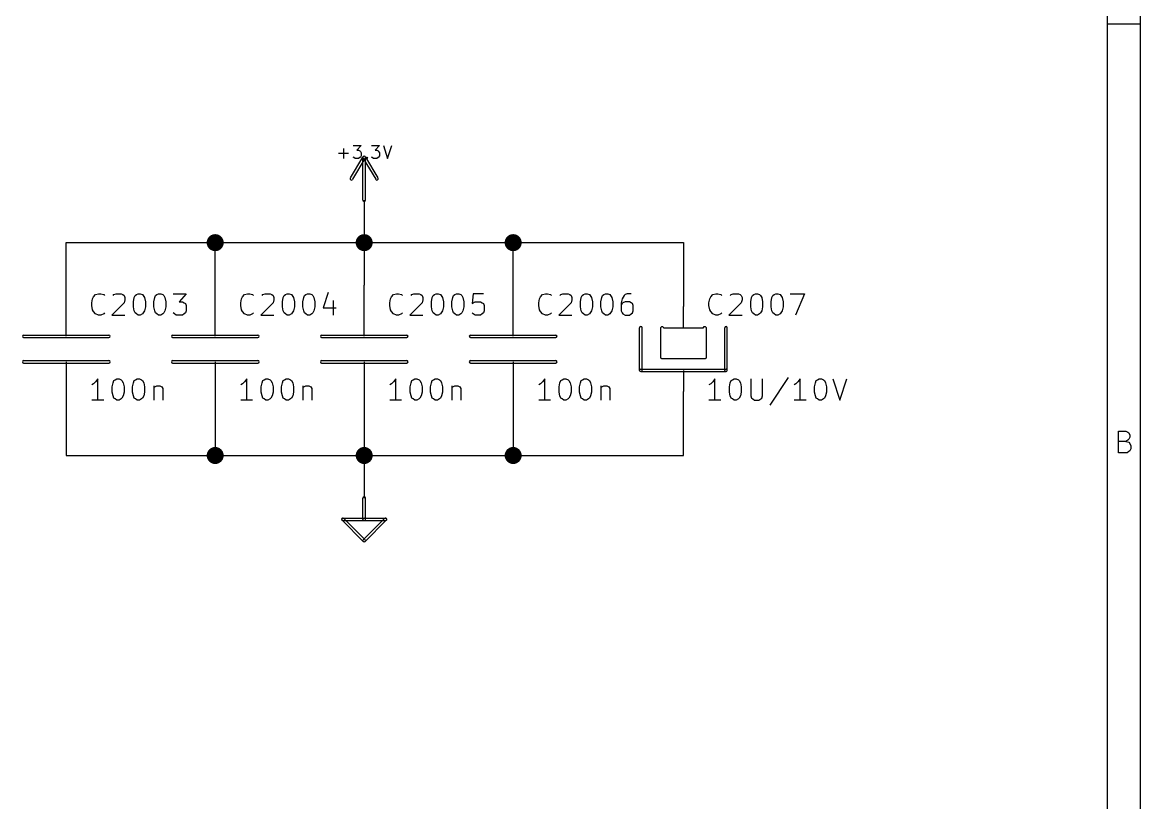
# Model space of a CAD drawing. Extents: x 10 to 287, y -200 to -10.
# Drawn here: x 220.3 to 287, y -106.4 to -59.9 of the extents above; entities that cross this region are included whole.
import ezdxf

# ---------------------------------------------------------------- set-up
doc = ezdxf.new("R2010")
doc.units = 0
doc.header["$MEASUREMENT"] = 0

msp = doc.modelspace()

# ---------------------------------------------------------------- linework, layer by layer
at = {"layer": 'Cyan 2'}
for p, q in [((240.005, -67.2338), (240.487, -67.2338)), ((240.487, -67.2338), (240.233, -67.5132)), ((241.097, -67.2338), (241.579, -67.2338)), ((241.579, -67.2338), (241.325, -67.5132)), ((241.808, -67.2338), (242.062, -67.9958)), ((242.062, -67.9958), (242.316, -67.2338)), ((239.141, -67.691), (239.725, -67.691)), ((239.446, -67.9958), (239.446, -67.4116)), ((240.055, -67.945), (240.005, -67.9196)), ((240.132, -67.9958), (240.055, -67.945)), ((240.335, -67.9958), (240.132, -67.9958)), ((240.233, -67.5132), (240.335, -67.5132)), ((240.335, -67.5132), (240.411, -67.5386)), ((240.411, -67.945), (240.335, -67.9958)), ((240.411, -67.5386), (240.436, -67.5894)), ((240.436, -67.9196), (240.411, -67.945)), ((240.436, -67.5894), (240.487, -67.6656)), ((240.487, -67.8434), (240.436, -67.9196)), ((240.487, -67.6656), (240.487, -67.8434)), ((240.792, -67.945), (240.817, -67.9196)), ((240.817, -67.9958), (240.792, -67.945)), ((240.817, -67.9196), (240.868, -67.945)), ((240.817, -67.9196), (240.817, -67.9958)), ((240.868, -67.945), (240.817, -67.9958)), ((241.148, -67.945), (241.097, -67.9196)), ((241.224, -67.9958), (241.148, -67.945)), ((241.427, -67.9958), (241.224, -67.9958)), ((241.325, -67.5132), (241.427, -67.5132)), ((241.427, -67.5132), (241.503, -67.5386)), ((241.503, -67.945), (241.427, -67.9958)), ((241.503, -67.5386), (241.529, -67.5894)), ((241.529, -67.9196), (241.503, -67.945)), ((241.529, -67.5894), (241.579, -67.6656)), ((241.579, -67.8434), (241.529, -67.9196)), ((241.579, -67.6656), (241.579, -67.8434)), ((238.506, -75.9968), (238.227, -76.9112)), ((224.409, -76.6064), (224.46, -76.3778)), ((224.409, -76.7842), (224.409, -76.6064)), ((224.46, -76.3778), (224.511, -76.2508)), ((224.511, -76.2508), (224.638, -76.1238)), ((224.638, -76.1238), (224.815, -76.073)), ((224.815, -76.073), (224.942, -76.073)), ((224.942, -76.073), (225.12, -76.1238)), ((225.12, -76.1238), (225.171, -76.1746)), ((226.339, -76.6064), (225.603, -77.343)), ((225.679, -76.1746), (225.73, -76.1238)), ((225.73, -76.1238), (225.857, -76.073)), ((225.857, -76.073), (226.162, -76.073)), ((226.162, -76.073), (226.263, -76.1238)), ((226.263, -76.1238), (226.339, -76.1746)), ((226.339, -76.1746), (226.39, -76.3016)), ((226.39, -76.4286), (226.339, -76.6064)), ((226.39, -76.3016), (226.39, -76.4286)), ((226.898, -76.5556), (226.949, -76.3016)), ((226.898, -76.8604), (226.898, -76.5556)), ((226.949, -76.3016), (227, -76.1746)), ((227, -76.1746), (227.076, -76.1238)), ((227.076, -76.1238), (227.178, -76.073)), ((227.178, -76.073), (227.305, -76.073)), ((227.305, -76.073), (227.432, -76.1238)), ((227.432, -76.1238), (227.482, -76.1746)), ((227.482, -76.1746), (227.559, -76.3016)), ((227.559, -76.3016), (227.609, -76.5556)), ((227.609, -76.5556), (227.609, -76.8604)), ((228.117, -76.5556), (228.168, -76.3016)), ((228.117, -76.8604), (228.117, -76.5556)), ((228.168, -76.3016), (228.219, -76.1746)), ((228.219, -76.1746), (228.295, -76.1238)), ((228.295, -76.1238), (228.397, -76.073)), ((228.397, -76.073), (228.524, -76.073)), ((228.524, -76.073), (228.651, -76.1238)), ((228.651, -76.1238), (228.702, -76.1746)), ((228.702, -76.1746), (228.778, -76.3016)), ((228.778, -76.3016), (228.829, -76.5556)), ((228.829, -76.5556), (228.829, -76.8604)), ((229.26, -76.073), (230.048, -76.073)), ((230.048, -76.073), (229.616, -76.5556)), ((229.616, -76.5556), (229.819, -76.5556)), ((229.819, -76.5556), (229.921, -76.6064)), ((229.921, -76.6064), (229.997, -76.6572)), ((229.997, -76.6572), (230.048, -76.7842)), ((233.299, -76.6064), (233.35, -76.3778)), ((233.299, -76.7842), (233.299, -76.6064)), ((233.35, -76.3778), (233.401, -76.2508)), ((233.401, -76.2508), (233.528, -76.1238)), ((233.528, -76.1238), (233.705, -76.073)), ((233.705, -76.073), (233.832, -76.073)), ((233.832, -76.073), (234.01, -76.1238)), ((234.01, -76.1238), (234.061, -76.1746)), ((235.229, -76.6064), (234.493, -77.343)), ((234.569, -76.1746), (234.62, -76.1238)), ((234.62, -76.1238), (234.747, -76.073)), ((234.747, -76.073), (235.052, -76.073)), ((235.052, -76.073), (235.153, -76.1238)), ((235.153, -76.1238), (235.229, -76.1746)), ((235.229, -76.1746), (235.28, -76.3016)), ((235.28, -76.4286), (235.229, -76.6064)), ((235.28, -76.3016), (235.28, -76.4286)), ((235.788, -76.5556), (235.839, -76.3016)), ((235.788, -76.8604), (235.788, -76.5556)), ((235.839, -76.3016), (235.89, -76.1746)), ((235.89, -76.1746), (235.966, -76.1238)), ((235.966, -76.1238), (236.068, -76.073)), ((236.068, -76.073), (236.195, -76.073)), ((236.195, -76.073), (236.322, -76.1238)), ((236.322, -76.1238), (236.372, -76.1746)), ((236.372, -76.1746), (236.449, -76.3016)), ((236.449, -76.3016), (236.499, -76.5556)), ((236.499, -76.5556), (236.499, -76.8604)), ((237.007, -76.5556), (237.058, -76.3016)), ((237.007, -76.8604), (237.007, -76.5556)), ((237.058, -76.3016), (237.109, -76.1746)), ((237.109, -76.1746), (237.185, -76.1238)), ((237.185, -76.1238), (237.287, -76.073)), ((237.287, -76.073), (237.414, -76.073)), ((237.414, -76.073), (237.541, -76.1238)), ((237.541, -76.1238), (237.592, -76.1746)), ((237.592, -76.1746), (237.668, -76.3016)), ((237.668, -76.3016), (237.719, -76.5556)), ((237.719, -76.5556), (237.719, -76.8604)), ((238.811, -76.4794), (238.811, -77.343)), ((242.189, -76.6064), (242.24, -76.3778)), ((242.189, -76.7842), (242.189, -76.6064)), ((242.24, -76.3778), (242.291, -76.2508)), ((242.291, -76.2508), (242.418, -76.1238)), ((242.418, -76.1238), (242.595, -76.073)), ((242.595, -76.073), (242.722, -76.073)), ((242.722, -76.073), (242.9, -76.1238)), ((242.9, -76.1238), (242.951, -76.1746)), ((244.119, -76.6064), (243.383, -77.343)), ((243.459, -76.1746), (243.51, -76.1238)), ((243.51, -76.1238), (243.637, -76.073)), ((243.637, -76.073), (243.942, -76.073)), ((243.942, -76.073), (244.043, -76.1238)), ((244.043, -76.1238), (244.119, -76.1746)), ((244.119, -76.1746), (244.17, -76.3016)), ((244.17, -76.4286), (244.119, -76.6064)), ((244.17, -76.3016), (244.17, -76.4286)), ((244.678, -76.5556), (244.729, -76.3016)), ((244.678, -76.8604), (244.678, -76.5556)), ((244.729, -76.3016), (244.78, -76.1746)), ((244.78, -76.1746), (244.856, -76.1238)), ((244.856, -76.1238), (244.958, -76.073)), ((244.958, -76.073), (245.085, -76.073)), ((245.085, -76.073), (245.212, -76.1238)), ((245.212, -76.1238), (245.262, -76.1746)), ((245.262, -76.1746), (245.339, -76.3016)), ((245.339, -76.3016), (245.389, -76.5556)), ((245.389, -76.5556), (245.389, -76.8604)), ((245.897, -76.5556), (245.948, -76.3016)), ((245.897, -76.8604), (245.897, -76.5556)), ((245.948, -76.3016), (245.999, -76.1746)), ((245.999, -76.1746), (246.075, -76.1238)), ((246.075, -76.1238), (246.177, -76.073)), ((246.177, -76.073), (246.304, -76.073)), ((246.304, -76.073), (246.431, -76.1238)), ((246.431, -76.1238), (246.482, -76.1746)), ((246.482, -76.1746), (246.558, -76.3016)), ((246.558, -76.3016), (246.609, -76.5556)), ((246.609, -76.5556), (246.609, -76.8604)), ((247.167, -76.073), (247.117, -76.6572)), ((247.117, -76.6572), (247.167, -76.6064)), ((247.777, -76.073), (247.167, -76.073)), ((247.167, -76.6064), (247.294, -76.5556)), ((247.294, -76.5556), (247.599, -76.5556)), ((247.599, -76.5556), (247.701, -76.6064)), ((247.701, -76.6064), (247.777, -76.6572)), ((247.777, -76.6572), (247.828, -76.7842)), ((251.079, -76.6064), (251.13, -76.3778)), ((251.079, -76.7842), (251.079, -76.6064)), ((251.13, -76.3778), (251.181, -76.2508)), ((251.181, -76.2508), (251.308, -76.1238)), ((251.308, -76.1238), (251.485, -76.073)), ((251.485, -76.073), (251.612, -76.073)), ((251.612, -76.073), (251.79, -76.1238)), ((251.79, -76.1238), (251.841, -76.1746)), ((253.009, -76.6064), (252.273, -77.343)), ((252.349, -76.1746), (252.4, -76.1238)), ((252.4, -76.1238), (252.527, -76.073)), ((252.527, -76.073), (252.832, -76.073)), ((252.832, -76.073), (252.933, -76.1238)), ((252.933, -76.1238), (253.009, -76.1746)), ((253.009, -76.1746), (253.06, -76.3016)), ((253.06, -76.4286), (253.009, -76.6064)), ((253.06, -76.3016), (253.06, -76.4286)), ((253.568, -76.5556), (253.619, -76.3016)), ((253.568, -76.8604), (253.568, -76.5556)), ((253.619, -76.3016), (253.67, -76.1746)), ((253.67, -76.1746), (253.746, -76.1238)), ((253.746, -76.1238), (253.848, -76.073)), ((253.848, -76.073), (253.975, -76.073)), ((253.975, -76.073), (254.102, -76.1238)), ((254.102, -76.1238), (254.152, -76.1746)), ((254.152, -76.1746), (254.229, -76.3016)), ((254.229, -76.3016), (254.279, -76.5556)), ((254.279, -76.5556), (254.279, -76.8604)), ((254.787, -76.5556), (254.838, -76.3016)), ((254.787, -76.8604), (254.787, -76.5556)), ((254.838, -76.3016), (254.889, -76.1746)), ((254.889, -76.1746), (254.965, -76.1238)), ((254.965, -76.1238), (255.067, -76.073)), ((255.067, -76.073), (255.194, -76.073)), ((255.194, -76.073), (255.321, -76.1238)), ((255.321, -76.1238), (255.372, -76.1746)), ((255.372, -76.1746), (255.448, -76.3016)), ((255.448, -76.3016), (255.499, -76.5556)), ((255.499, -76.5556), (255.499, -76.8604)), ((256.057, -76.3778), (256.007, -76.6064)), ((256.007, -76.6064), (256.007, -77.089)), ((256.057, -76.6572), (256.007, -76.7842)), ((256.184, -76.1746), (256.057, -76.3778)), ((256.108, -76.6064), (256.057, -76.6572)), ((256.235, -76.5556), (256.108, -76.6064)), ((256.235, -76.1238), (256.184, -76.1746)), ((256.362, -76.073), (256.235, -76.1238)), ((256.489, -76.5556), (256.235, -76.5556)), ((256.591, -76.073), (256.362, -76.073)), ((256.591, -76.6064), (256.489, -76.5556)), ((256.667, -76.6572), (256.591, -76.6064)), ((256.718, -76.7842), (256.667, -76.6572)), ((261.239, -76.6064), (261.29, -76.3778)), ((261.239, -76.7842), (261.239, -76.6064)), ((261.29, -76.3778), (261.341, -76.2508)), ((261.341, -76.2508), (261.468, -76.1238)), ((261.468, -76.1238), (261.645, -76.073)), ((261.645, -76.073), (261.772, -76.073)), ((261.772, -76.073), (261.95, -76.1238)), ((261.95, -76.1238), (262.001, -76.1746)), ((263.169, -76.6064), (262.433, -77.343)), ((262.509, -76.1746), (262.56, -76.1238)), ((262.56, -76.1238), (262.687, -76.073)), ((262.687, -76.073), (262.992, -76.073)), ((262.992, -76.073), (263.093, -76.1238)), ((263.093, -76.1238), (263.169, -76.1746)), ((263.169, -76.1746), (263.22, -76.3016)), ((263.22, -76.4286), (263.169, -76.6064)), ((263.22, -76.3016), (263.22, -76.4286)), ((263.728, -76.5556), (263.779, -76.3016)), ((263.728, -76.8604), (263.728, -76.5556)), ((263.779, -76.3016), (263.83, -76.1746)), ((263.83, -76.1746), (263.906, -76.1238)), ((263.906, -76.1238), (264.008, -76.073)), ((264.008, -76.073), (264.135, -76.073)), ((264.135, -76.073), (264.262, -76.1238)), ((264.262, -76.1238), (264.312, -76.1746)), ((264.312, -76.1746), (264.389, -76.3016)), ((264.389, -76.3016), (264.439, -76.5556)), ((264.439, -76.5556), (264.439, -76.8604)), ((264.947, -76.5556), (264.998, -76.3016)), ((264.947, -76.8604), (264.947, -76.5556)), ((264.998, -76.3016), (265.049, -76.1746)), ((265.049, -76.1746), (265.125, -76.1238)), ((265.125, -76.1238), (265.227, -76.073)), ((265.227, -76.073), (265.354, -76.073)), ((265.354, -76.073), (265.481, -76.1238)), ((265.481, -76.1238), (265.532, -76.1746)), ((265.532, -76.1746), (265.608, -76.3016)), ((265.608, -76.3016), (265.659, -76.5556)), ((265.659, -76.5556), (265.659, -76.8604)), ((266.09, -76.073), (266.929, -76.073)), ((266.929, -76.073), (266.395, -77.343)), ((224.46, -77.0382), (224.409, -76.7842)), ((224.511, -77.1398), (224.46, -77.0382)), ((224.638, -77.2668), (224.511, -77.1398)), ((224.815, -77.343), (224.638, -77.2668)), ((224.942, -77.343), (224.815, -77.343)), ((225.12, -77.2668), (224.942, -77.343)), ((225.171, -77.216), (225.12, -77.2668)), ((225.603, -77.343), (226.39, -77.343)), ((226.949, -77.089), (226.898, -76.8604)), ((227, -77.216), (226.949, -77.089)), ((227.076, -77.2668), (227, -77.216)), ((227.178, -77.343), (227.076, -77.2668)), ((227.305, -77.343), (227.178, -77.343)), ((227.432, -77.2668), (227.305, -77.343)), ((227.482, -77.216), (227.432, -77.2668)), ((227.559, -77.089), (227.482, -77.216)), ((227.609, -76.8604), (227.559, -77.089)), ((228.168, -77.089), (228.117, -76.8604)), ((228.219, -77.216), (228.168, -77.089)), ((228.295, -77.2668), (228.219, -77.216)), ((228.397, -77.343), (228.295, -77.2668)), ((228.524, -77.343), (228.397, -77.343)), ((228.651, -77.2668), (228.524, -77.343)), ((228.702, -77.216), (228.651, -77.2668)), ((228.778, -77.089), (228.702, -77.216)), ((228.829, -76.8604), (228.778, -77.089)), ((229.337, -77.2668), (229.26, -77.216)), ((229.438, -77.343), (229.337, -77.2668)), ((229.819, -77.343), (229.438, -77.343)), ((229.921, -77.2668), (229.819, -77.343)), ((229.997, -77.216), (229.921, -77.2668)), ((230.048, -77.089), (229.997, -77.216)), ((230.048, -76.7842), (230.048, -77.089)), ((233.35, -77.0382), (233.299, -76.7842)), ((233.401, -77.1398), (233.35, -77.0382)), ((233.528, -77.2668), (233.401, -77.1398)), ((233.705, -77.343), (233.528, -77.2668)), ((233.832, -77.343), (233.705, -77.343)), ((234.01, -77.2668), (233.832, -77.343)), ((234.061, -77.216), (234.01, -77.2668)), ((234.493, -77.343), (235.28, -77.343)), ((235.839, -77.089), (235.788, -76.8604)), ((235.89, -77.216), (235.839, -77.089)), ((235.966, -77.2668), (235.89, -77.216)), ((236.068, -77.343), (235.966, -77.2668)), ((236.195, -77.343), (236.068, -77.343)), ((236.322, -77.2668), (236.195, -77.343)), ((236.372, -77.216), (236.322, -77.2668)), ((236.449, -77.089), (236.372, -77.216)), ((236.499, -76.8604), (236.449, -77.089)), ((237.058, -77.089), (237.007, -76.8604)), ((237.109, -77.216), (237.058, -77.089)), ((237.185, -77.2668), (237.109, -77.216)), ((237.287, -77.343), (237.185, -77.2668)), ((237.414, -77.343), (237.287, -77.343)), ((237.541, -77.2668), (237.414, -77.343)), ((237.592, -77.216), (237.541, -77.2668)), ((237.668, -77.089), (237.592, -77.216)), ((237.719, -76.8604), (237.668, -77.089)), ((238.227, -76.9112), (238.989, -76.9112)), ((242.24, -77.0382), (242.189, -76.7842)), ((242.291, -77.1398), (242.24, -77.0382)), ((242.418, -77.2668), (242.291, -77.1398)), ((242.595, -77.343), (242.418, -77.2668)), ((242.722, -77.343), (242.595, -77.343)), ((242.9, -77.2668), (242.722, -77.343)), ((242.951, -77.216), (242.9, -77.2668)), ((243.383, -77.343), (244.17, -77.343)), ((244.729, -77.089), (244.678, -76.8604)), ((244.78, -77.216), (244.729, -77.089)), ((244.856, -77.2668), (244.78, -77.216)), ((244.958, -77.343), (244.856, -77.2668)), ((245.085, -77.343), (244.958, -77.343)), ((245.212, -77.2668), (245.085, -77.343)), ((245.262, -77.216), (245.212, -77.2668)), ((245.339, -77.089), (245.262, -77.216)), ((245.389, -76.8604), (245.339, -77.089)), ((245.948, -77.089), (245.897, -76.8604)), ((245.999, -77.216), (245.948, -77.089)), ((246.075, -77.2668), (245.999, -77.216)), ((246.177, -77.343), (246.075, -77.2668)), ((246.304, -77.343), (246.177, -77.343)), ((246.431, -77.2668), (246.304, -77.343)), ((246.482, -77.216), (246.431, -77.2668)), ((246.558, -77.089), (246.482, -77.216)), ((246.609, -76.8604), (246.558, -77.089)), ((247.167, -77.2668), (247.117, -77.216)), ((247.294, -77.343), (247.167, -77.2668)), ((247.599, -77.343), (247.294, -77.343)), ((247.701, -77.2668), (247.599, -77.343)), ((247.777, -77.216), (247.701, -77.2668)), ((247.828, -77.089), (247.777, -77.216)), ((247.828, -76.7842), (247.828, -77.089)), ((251.13, -77.0382), (251.079, -76.7842)), ((251.181, -77.1398), (251.13, -77.0382)), ((251.308, -77.2668), (251.181, -77.1398)), ((251.485, -77.343), (251.308, -77.2668)), ((251.612, -77.343), (251.485, -77.343)), ((251.79, -77.2668), (251.612, -77.343)), ((251.841, -77.216), (251.79, -77.2668)), ((252.273, -77.343), (253.06, -77.343)), ((253.619, -77.089), (253.568, -76.8604)), ((253.67, -77.216), (253.619, -77.089)), ((253.746, -77.2668), (253.67, -77.216)), ((253.848, -77.343), (253.746, -77.2668)), ((253.975, -77.343), (253.848, -77.343)), ((254.102, -77.2668), (253.975, -77.343)), ((254.152, -77.216), (254.102, -77.2668)), ((254.229, -77.089), (254.152, -77.216)), ((254.279, -76.8604), (254.229, -77.089)), ((254.838, -77.089), (254.787, -76.8604)), ((254.889, -77.216), (254.838, -77.089)), ((254.965, -77.2668), (254.889, -77.216)), ((255.067, -77.343), (254.965, -77.2668)), ((255.194, -77.343), (255.067, -77.343)), ((255.321, -77.2668), (255.194, -77.343)), ((255.372, -77.216), (255.321, -77.2668)), ((255.448, -77.089), (255.372, -77.216)), ((255.499, -76.8604), (255.448, -77.089)), ((256.007, -77.089), (256.057, -77.216)), ((256.057, -77.216), (256.108, -77.2668)), ((256.108, -77.2668), (256.235, -77.343)), ((256.235, -77.343), (256.489, -77.343)), ((256.489, -77.343), (256.591, -77.2668)), ((256.591, -77.2668), (256.667, -77.216)), ((256.667, -77.216), (256.718, -77.089)), ((256.718, -77.089), (256.718, -76.7842)), ((261.29, -77.0382), (261.239, -76.7842)), ((261.341, -77.1398), (261.29, -77.0382)), ((261.468, -77.2668), (261.341, -77.1398)), ((261.645, -77.343), (261.468, -77.2668)), ((261.772, -77.343), (261.645, -77.343)), ((261.95, -77.2668), (261.772, -77.343)), ((262.001, -77.216), (261.95, -77.2668)), ((262.433, -77.343), (263.22, -77.343)), ((263.779, -77.089), (263.728, -76.8604)), ((263.83, -77.216), (263.779, -77.089)), ((263.906, -77.2668), (263.83, -77.216)), ((264.008, -77.343), (263.906, -77.2668)), ((264.135, -77.343), (264.008, -77.343)), ((264.262, -77.2668), (264.135, -77.343)), ((264.312, -77.216), (264.262, -77.2668)), ((264.389, -77.089), (264.312, -77.216)), ((264.439, -76.8604), (264.389, -77.089)), ((264.998, -77.089), (264.947, -76.8604)), ((265.049, -77.216), (264.998, -77.089)), ((265.125, -77.2668), (265.049, -77.216)), ((265.227, -77.343), (265.125, -77.2668)), ((265.354, -77.343), (265.227, -77.343)), ((265.481, -77.2668), (265.354, -77.343)), ((265.532, -77.216), (265.481, -77.2668)), ((265.608, -77.089), (265.532, -77.216)), ((265.659, -76.8604), (265.608, -77.089)), ((224.638, -81.3308), (224.511, -81.4578)), ((224.765, -81.153), (224.638, -81.3308)), ((224.765, -82.423), (224.765, -81.153)), ((225.628, -81.6356), (225.679, -81.3816)), ((225.679, -81.3816), (225.73, -81.2546)), ((225.73, -81.2546), (225.806, -81.2038)), ((225.806, -81.2038), (225.908, -81.153)), ((225.908, -81.153), (226.035, -81.153)), ((226.035, -81.153), (226.162, -81.2038)), ((226.162, -81.2038), (226.212, -81.2546)), ((226.212, -81.2546), (226.289, -81.3816)), ((226.289, -81.3816), (226.339, -81.6356)), ((226.847, -81.6356), (226.898, -81.3816)), ((226.898, -81.3816), (226.949, -81.2546)), ((226.949, -81.2546), (227.025, -81.2038)), ((227.025, -81.2038), (227.127, -81.153)), ((227.127, -81.153), (227.254, -81.153)), ((227.254, -81.153), (227.381, -81.2038)), ((227.381, -81.2038), (227.432, -81.2546)), ((227.432, -81.2546), (227.508, -81.3816)), ((227.508, -81.3816), (227.559, -81.6356)), ((233.528, -81.3308), (233.401, -81.4578)), ((233.655, -81.153), (233.528, -81.3308)), ((233.655, -82.423), (233.655, -81.153)), ((234.518, -81.6356), (234.569, -81.3816)), ((234.569, -81.3816), (234.62, -81.2546)), ((234.62, -81.2546), (234.696, -81.2038)), ((234.696, -81.2038), (234.798, -81.153)), ((234.798, -81.153), (234.925, -81.153)), ((234.925, -81.153), (235.052, -81.2038)), ((235.052, -81.2038), (235.102, -81.2546)), ((235.102, -81.2546), (235.179, -81.3816)), ((235.179, -81.3816), (235.229, -81.6356)), ((235.737, -81.6356), (235.788, -81.3816)), ((235.788, -81.3816), (235.839, -81.2546)), ((235.839, -81.2546), (235.915, -81.2038)), ((235.915, -81.2038), (236.017, -81.153)), ((236.017, -81.153), (236.144, -81.153)), ((236.144, -81.153), (236.271, -81.2038)), ((236.271, -81.2038), (236.322, -81.2546)), ((236.322, -81.2546), (236.398, -81.3816)), ((236.398, -81.3816), (236.449, -81.6356)), ((242.418, -81.3308), (242.291, -81.4578)), ((242.545, -81.153), (242.418, -81.3308)), ((242.545, -82.423), (242.545, -81.153)), ((243.408, -81.6356), (243.459, -81.3816)), ((243.459, -81.3816), (243.51, -81.2546)), ((243.51, -81.2546), (243.586, -81.2038)), ((243.586, -81.2038), (243.688, -81.153)), ((243.688, -81.153), (243.815, -81.153)), ((243.815, -81.153), (243.942, -81.2038)), ((243.942, -81.2038), (243.992, -81.2546)), ((243.992, -81.2546), (244.069, -81.3816)), ((244.069, -81.3816), (244.119, -81.6356)), ((244.627, -81.6356), (244.678, -81.3816)), ((244.678, -81.3816), (244.729, -81.2546)), ((244.729, -81.2546), (244.805, -81.2038)), ((244.805, -81.2038), (244.907, -81.153)), ((244.907, -81.153), (245.034, -81.153)), ((245.034, -81.153), (245.161, -81.2038)), ((245.161, -81.2038), (245.212, -81.2546)), ((245.212, -81.2546), (245.288, -81.3816)), ((245.288, -81.3816), (245.339, -81.6356)), ((251.308, -81.3308), (251.181, -81.4578)), ((251.435, -81.153), (251.308, -81.3308)), ((251.435, -82.423), (251.435, -81.153)), ((252.298, -81.6356), (252.349, -81.3816)), ((252.349, -81.3816), (252.4, -81.2546)), ((252.4, -81.2546), (252.476, -81.2038)), ((252.476, -81.2038), (252.578, -81.153)), ((252.578, -81.153), (252.705, -81.153)), ((252.705, -81.153), (252.832, -81.2038)), ((252.832, -81.2038), (252.882, -81.2546)), ((252.882, -81.2546), (252.959, -81.3816)), ((252.959, -81.3816), (253.009, -81.6356)), ((253.517, -81.6356), (253.568, -81.3816)), ((253.568, -81.3816), (253.619, -81.2546)), ((253.619, -81.2546), (253.695, -81.2038)), ((253.695, -81.2038), (253.797, -81.153)), ((253.797, -81.153), (253.924, -81.153)), ((253.924, -81.153), (254.051, -81.2038)), ((254.051, -81.2038), (254.102, -81.2546)), ((254.102, -81.2546), (254.178, -81.3816)), ((254.178, -81.3816), (254.229, -81.6356)), ((261.468, -81.3308), (261.341, -81.4578)), ((261.595, -81.153), (261.468, -81.3308)), ((261.595, -82.423), (261.595, -81.153)), ((262.458, -81.6356), (262.509, -81.3816)), ((262.509, -81.3816), (262.56, -81.2546)), ((262.56, -81.2546), (262.636, -81.2038)), ((262.636, -81.2038), (262.738, -81.153)), ((262.738, -81.153), (262.865, -81.153)), ((262.865, -81.153), (262.992, -81.2038)), ((262.992, -81.2038), (263.042, -81.2546)), ((263.042, -81.2546), (263.119, -81.3816)), ((263.119, -81.3816), (263.169, -81.6356)), ((263.728, -81.153), (263.728, -82.169)), ((264.439, -82.169), (264.439, -81.153)), ((265.963, -81.0768), (264.871, -82.7278)), ((266.548, -81.3308), (266.421, -81.4578)), ((266.675, -81.153), (266.548, -81.3308)), ((266.675, -82.423), (266.675, -81.153)), ((267.538, -81.6356), (267.589, -81.3816)), ((267.589, -81.3816), (267.64, -81.2546)), ((267.64, -81.2546), (267.716, -81.2038)), ((267.716, -81.2038), (267.818, -81.153)), ((267.818, -81.153), (267.945, -81.153)), ((267.945, -81.153), (268.072, -81.2038)), ((268.072, -81.2038), (268.122, -81.2546)), ((268.122, -81.2546), (268.199, -81.3816)), ((268.199, -81.3816), (268.249, -81.6356)), ((268.63, -81.153), (269.037, -82.423)), ((269.037, -82.423), (269.469, -81.153)), ((224.511, -81.4578), (224.409, -81.5086)), ((225.628, -81.9404), (225.628, -81.6356)), ((225.679, -82.169), (225.628, -81.9404)), ((226.339, -81.9404), (226.289, -82.169)), ((226.339, -81.6356), (226.339, -81.9404)), ((226.847, -81.9404), (226.847, -81.6356)), ((226.898, -82.169), (226.847, -81.9404)), ((227.559, -81.9404), (227.508, -82.169)), ((227.559, -81.6356), (227.559, -81.9404)), ((228.117, -81.5594), (228.117, -82.423)), ((228.117, -81.6864), (228.168, -81.6356)), ((228.168, -81.6356), (228.295, -81.5594)), ((228.295, -81.5594), (228.473, -81.5594)), ((228.473, -81.5594), (228.6, -81.6356)), ((228.6, -81.6356), (228.651, -81.7372)), ((228.651, -81.7372), (228.651, -82.423)), ((233.401, -81.4578), (233.299, -81.5086)), ((234.518, -81.9404), (234.518, -81.6356)), ((234.569, -82.169), (234.518, -81.9404)), ((235.229, -81.9404), (235.179, -82.169)), ((235.229, -81.6356), (235.229, -81.9404)), ((235.737, -81.9404), (235.737, -81.6356)), ((235.788, -82.169), (235.737, -81.9404)), ((236.449, -81.9404), (236.398, -82.169)), ((236.449, -81.6356), (236.449, -81.9404)), ((237.007, -81.5594), (237.007, -82.423)), ((237.007, -81.6864), (237.058, -81.6356)), ((237.058, -81.6356), (237.185, -81.5594)), ((237.185, -81.5594), (237.363, -81.5594)), ((237.363, -81.5594), (237.49, -81.6356)), ((237.49, -81.6356), (237.541, -81.7372)), ((237.541, -81.7372), (237.541, -82.423)), ((242.291, -81.4578), (242.189, -81.5086)), ((243.408, -81.9404), (243.408, -81.6356)), ((243.459, -82.169), (243.408, -81.9404)), ((244.119, -81.9404), (244.069, -82.169)), ((244.119, -81.6356), (244.119, -81.9404)), ((244.627, -81.9404), (244.627, -81.6356)), ((244.678, -82.169), (244.627, -81.9404)), ((245.339, -81.9404), (245.288, -82.169)), ((245.339, -81.6356), (245.339, -81.9404)), ((245.897, -81.5594), (245.897, -82.423)), ((245.897, -81.6864), (245.948, -81.6356)), ((245.948, -81.6356), (246.075, -81.5594)), ((246.075, -81.5594), (246.253, -81.5594)), ((246.253, -81.5594), (246.38, -81.6356)), ((246.38, -81.6356), (246.431, -81.7372)), ((246.431, -81.7372), (246.431, -82.423)), ((251.181, -81.4578), (251.079, -81.5086)), ((252.298, -81.9404), (252.298, -81.6356)), ((252.349, -82.169), (252.298, -81.9404)), ((253.009, -81.9404), (252.959, -82.169)), ((253.009, -81.6356), (253.009, -81.9404)), ((253.517, -81.9404), (253.517, -81.6356)), ((253.568, -82.169), (253.517, -81.9404)), ((254.229, -81.9404), (254.178, -82.169)), ((254.229, -81.6356), (254.229, -81.9404)), ((254.787, -81.5594), (254.787, -82.423)), ((254.787, -81.6864), (254.838, -81.6356)), ((254.838, -81.6356), (254.965, -81.5594)), ((254.965, -81.5594), (255.143, -81.5594)), ((255.143, -81.5594), (255.27, -81.6356)), ((255.27, -81.6356), (255.321, -81.7372)), ((255.321, -81.7372), (255.321, -82.423)), ((261.341, -81.4578), (261.239, -81.5086)), ((262.458, -81.9404), (262.458, -81.6356)), ((262.509, -82.169), (262.458, -81.9404)), ((263.169, -81.9404), (263.119, -82.169)), ((263.169, -81.6356), (263.169, -81.9404)), ((266.421, -81.4578), (266.319, -81.5086)), ((267.538, -81.9404), (267.538, -81.6356)), ((267.589, -82.169), (267.538, -81.9404)), ((268.249, -81.9404), (268.199, -82.169)), ((268.249, -81.6356), (268.249, -81.9404)), ((225.12, -82.423), (224.409, -82.423)), ((225.73, -82.296), (225.679, -82.169)), ((225.806, -82.3468), (225.73, -82.296)), ((225.908, -82.423), (225.806, -82.3468)), ((226.035, -82.423), (225.908, -82.423)), ((226.162, -82.3468), (226.035, -82.423)), ((226.212, -82.296), (226.162, -82.3468)), ((226.289, -82.169), (226.212, -82.296)), ((226.949, -82.296), (226.898, -82.169)), ((227.025, -82.3468), (226.949, -82.296)), ((227.127, -82.423), (227.025, -82.3468)), ((227.254, -82.423), (227.127, -82.423)), ((227.381, -82.3468), (227.254, -82.423)), ((227.432, -82.296), (227.381, -82.3468)), ((227.508, -82.169), (227.432, -82.296)), ((234.01, -82.423), (233.299, -82.423)), ((234.62, -82.296), (234.569, -82.169)), ((234.696, -82.3468), (234.62, -82.296)), ((234.798, -82.423), (234.696, -82.3468)), ((234.925, -82.423), (234.798, -82.423)), ((235.052, -82.3468), (234.925, -82.423)), ((235.102, -82.296), (235.052, -82.3468)), ((235.179, -82.169), (235.102, -82.296)), ((235.839, -82.296), (235.788, -82.169)), ((235.915, -82.3468), (235.839, -82.296)), ((236.017, -82.423), (235.915, -82.3468)), ((236.144, -82.423), (236.017, -82.423)), ((236.271, -82.3468), (236.144, -82.423)), ((236.322, -82.296), (236.271, -82.3468)), ((236.398, -82.169), (236.322, -82.296)), ((242.9, -82.423), (242.189, -82.423)), ((243.51, -82.296), (243.459, -82.169)), ((243.586, -82.3468), (243.51, -82.296)), ((243.688, -82.423), (243.586, -82.3468)), ((243.815, -82.423), (243.688, -82.423)), ((243.942, -82.3468), (243.815, -82.423)), ((243.992, -82.296), (243.942, -82.3468)), ((244.069, -82.169), (243.992, -82.296)), ((244.729, -82.296), (244.678, -82.169)), ((244.805, -82.3468), (244.729, -82.296)), ((244.907, -82.423), (244.805, -82.3468)), ((245.034, -82.423), (244.907, -82.423)), ((245.161, -82.3468), (245.034, -82.423)), ((245.212, -82.296), (245.161, -82.3468)), ((245.288, -82.169), (245.212, -82.296)), ((251.79, -82.423), (251.079, -82.423)), ((252.4, -82.296), (252.349, -82.169)), ((252.476, -82.3468), (252.4, -82.296)), ((252.578, -82.423), (252.476, -82.3468)), ((252.705, -82.423), (252.578, -82.423)), ((252.832, -82.3468), (252.705, -82.423)), ((252.882, -82.296), (252.832, -82.3468)), ((252.959, -82.169), (252.882, -82.296)), ((253.619, -82.296), (253.568, -82.169)), ((253.695, -82.3468), (253.619, -82.296)), ((253.797, -82.423), (253.695, -82.3468)), ((253.924, -82.423), (253.797, -82.423)), ((254.051, -82.3468), (253.924, -82.423)), ((254.102, -82.296), (254.051, -82.3468)), ((254.178, -82.169), (254.102, -82.296)), ((261.95, -82.423), (261.239, -82.423)), ((262.56, -82.296), (262.509, -82.169)), ((262.636, -82.3468), (262.56, -82.296)), ((262.738, -82.423), (262.636, -82.3468)), ((262.865, -82.423), (262.738, -82.423)), ((262.992, -82.3468), (262.865, -82.423)), ((263.042, -82.296), (262.992, -82.3468)), ((263.119, -82.169), (263.042, -82.296)), ((263.728, -82.169), (263.779, -82.296)), ((263.779, -82.296), (263.855, -82.3468)), ((263.855, -82.3468), (263.957, -82.423)), ((263.957, -82.423), (264.211, -82.423)), ((264.211, -82.423), (264.338, -82.3468)), ((264.338, -82.3468), (264.389, -82.296)), ((264.389, -82.296), (264.439, -82.169)), ((267.03, -82.423), (266.319, -82.423)), ((267.64, -82.296), (267.589, -82.169)), ((267.716, -82.3468), (267.64, -82.296)), ((267.818, -82.423), (267.716, -82.3468)), ((267.945, -82.423), (267.818, -82.423)), ((268.072, -82.3468), (267.945, -82.423)), ((268.122, -82.296), (268.072, -82.3468)), ((268.199, -82.169), (268.122, -82.296))]:
    msp.add_line(p, q, dxfattribs=at)
at = {"layer": 'Green 2'}
for p, q in [((240.665, -70.485), (240.665, -75.565)), ((222.885, -75.565), (222.885, -73.025)), ((222.885, -73.025), (259.715, -73.025)), ((231.775, -75.565), (231.775, -73.025)), ((249.555, -75.565), (249.555, -73.025)), ((259.715, -73.025), (259.715, -76.835)), ((259.715, -85.725), (259.715, -81.915)), ((222.885, -83.185), (222.885, -85.725)), ((231.775, -83.185), (231.775, -85.725)), ((240.665, -83.185), (240.665, -88.265)), ((249.555, -83.185), (249.555, -85.725)), ((222.885, -85.725), (259.715, -85.725))]:
    msp.add_line(p, q, dxfattribs=at)
at = {"layer": 'Green 2', "const_width": 0.508}
for points in [[(231.521, -73.025, 1), (232.029, -73.025, 1)], [(240.411, -73.025, 1), (240.919, -73.025, 1)], [(249.301, -73.025, 1), (249.809, -73.025, 1)], [(231.521, -85.725, 1), (232.029, -85.725, 1)], [(240.411, -85.725, 1), (240.919, -85.725, 1)], [(249.301, -85.725, 1), (249.809, -85.725, 1)]]:
    msp.add_lwpolyline(points, format="xyb", close=True, dxfattribs=at)
at = {"layer": 'Red 2'}
for p, q in [((286.995, -200), (286.995, -10.0076)), ((285.013, -198.018), (285.013, -11.9888)), ((286.995, -59.9948), (285.013, -59.9948)), ((239.852, -69.1642), (240.589, -67.9196)), ((239.979, -69.2404), (240.716, -67.9958)), ((240.589, -70.485), (240.589, -67.945)), ((240.614, -67.9958), (241.351, -69.2404)), ((240.741, -67.9196), (241.478, -69.1642)), ((240.741, -70.485), (240.741, -67.945)), ((222.885, -78.613), (222.885, -75.565)), ((231.775, -78.613), (231.775, -75.565)), ((240.665, -78.613), (240.665, -75.565)), ((249.555, -78.613), (249.555, -75.565)), ((259.715, -78.105), (259.715, -76.835)), ((258.369, -78.0796), (258.42, -78.0288)), ((258.42, -78.0288), (258.47, -78.0288)), ((258.47, -78.0288), (258.521, -78.0796)), ((260.909, -78.0796), (260.96, -78.0288)), ((260.96, -78.0288), (261.01, -78.0288)), ((261.01, -78.0288), (261.061, -78.0796)), ((220.345, -78.5368), (225.425, -78.5368)), ((220.345, -78.6892), (225.425, -78.6892)), ((229.235, -78.5368), (234.315, -78.5368)), ((229.235, -78.6892), (234.315, -78.6892)), ((238.125, -78.5368), (243.205, -78.5368)), ((238.125, -78.6892), (243.205, -78.6892)), ((247.015, -78.5368), (252.095, -78.5368)), ((247.015, -78.6892), (252.095, -78.6892)), ((257.099, -80.645), (257.099, -78.105)), ((257.251, -80.645), (257.251, -78.105)), ((258.369, -79.9084), (258.369, -78.0796)), ((258.521, -78.0796), (258.521, -78.105)), ((258.521, -78.105), (260.909, -78.105)), ((260.909, -78.105), (260.909, -78.0796)), ((261.061, -78.0796), (261.061, -79.9084)), ((262.179, -80.645), (262.179, -78.105)), ((262.331, -80.645), (262.331, -78.105)), ((220.345, -80.0608), (225.425, -80.0608)), ((229.235, -80.0608), (234.315, -80.0608)), ((238.125, -80.0608), (243.205, -80.0608)), ((247.015, -80.0608), (252.095, -80.0608)), ((258.42, -79.9592), (258.369, -79.9084)), ((261.01, -79.9592), (258.42, -79.9592)), ((261.061, -79.9084), (261.01, -79.9592)), ((220.345, -80.2132), (225.425, -80.2132)), ((222.885, -80.137), (222.885, -83.185)), ((229.235, -80.2132), (234.315, -80.2132)), ((231.775, -80.137), (231.775, -83.185)), ((238.125, -80.2132), (243.205, -80.2132)), ((240.665, -80.137), (240.665, -83.185)), ((247.015, -80.2132), (252.095, -80.2132)), ((249.555, -80.137), (249.555, -83.185)), ((257.175, -80.5688), (262.255, -80.5688)), ((257.175, -80.7212), (262.255, -80.7212)), ((259.715, -80.645), (259.715, -81.915)), ((285.674, -85.5726), (285.674, -84.2772)), ((285.674, -84.2772), (286.106, -84.2772)), ((286.106, -84.2772), (286.233, -84.328)), ((286.233, -84.328), (286.283, -84.3788)), ((286.283, -84.3788), (286.36, -84.5058)), ((286.36, -84.6328), (286.283, -84.7598)), ((286.36, -84.5058), (286.36, -84.6328)), ((286.106, -84.8868), (285.674, -84.8868)), ((286.233, -84.8106), (286.106, -84.8868)), ((286.106, -84.8868), (286.283, -84.9376)), ((286.283, -84.7598), (286.233, -84.8106)), ((286.283, -84.9376), (286.36, -85.0138)), ((286.36, -85.0138), (286.41, -85.1408)), ((286.41, -85.3186), (286.36, -85.4456)), ((286.41, -85.1408), (286.41, -85.3186)), ((286.182, -85.5726), (285.674, -85.5726)), ((286.283, -85.4964), (286.182, -85.5726)), ((286.36, -85.4456), (286.283, -85.4964)), ((240.589, -89.535), (240.589, -88.265)), ((240.741, -89.535), (240.741, -88.265)), ((240.614, -90.8558), (239.344, -89.5858)), ((239.395, -89.4588), (240.665, -89.4588)), ((239.395, -89.6112), (240.665, -89.6112)), ((240.716, -90.7542), (239.446, -89.4842)), ((241.884, -89.4842), (240.614, -90.7542)), ((240.665, -89.4588), (241.935, -89.4588)), ((240.665, -89.6112), (241.935, -89.6112)), ((241.986, -89.5858), (240.716, -90.8558))]:
    msp.add_line(p, q, dxfattribs=at)
for centre, start, end in [((240.665, -67.945), 360, 540), ((240.665, -67.945), 30.9638, 210.964), ((240.665, -67.945), 329.036, 509.036), ((239.903, -69.215), 149.036, 329.036), ((241.427, -69.215), 210.964, 390.964), ((240.665, -70.485), 180, 360), ((257.175, -78.105), 360, 540), ((262.255, -78.105), 360, 540), ((220.345, -78.613), 90, 270), ((225.425, -78.613), 270, 450), ((229.235, -78.613), 90, 270), ((234.315, -78.613), 270, 450), ((238.125, -78.613), 90, 270), ((243.205, -78.613), 270, 450), ((247.015, -78.613), 90, 270), ((252.095, -78.613), 270, 450), ((220.345, -80.137), 90, 270), ((225.425, -80.137), 270, 450), ((229.235, -80.137), 90, 270), ((234.315, -80.137), 270, 450), ((238.125, -80.137), 90, 270), ((243.205, -80.137), 270, 450), ((247.015, -80.137), 90, 270), ((252.095, -80.137), 270, 450), ((257.175, -80.645), 90, 270), ((257.175, -80.645), 180, 360), ((262.255, -80.645), 180, 360), ((262.255, -80.645), 270, 450), ((240.665, -88.265), 360, 540), ((239.395, -89.535), 405, 585), ((239.395, -89.535), 90, 270), ((240.665, -89.535), 90, 270), ((240.665, -89.535), 180, 360), ((240.665, -89.535), 270, 450), ((241.935, -89.535), 315, 495), ((241.935, -89.535), 270, 450), ((240.665, -90.805), 495, 675), ((240.665, -90.805), 225, 405)]:
    msp.add_arc(centre, 0.0762, start, end, dxfattribs=at)

doc.saveas('drawing.dxf')
